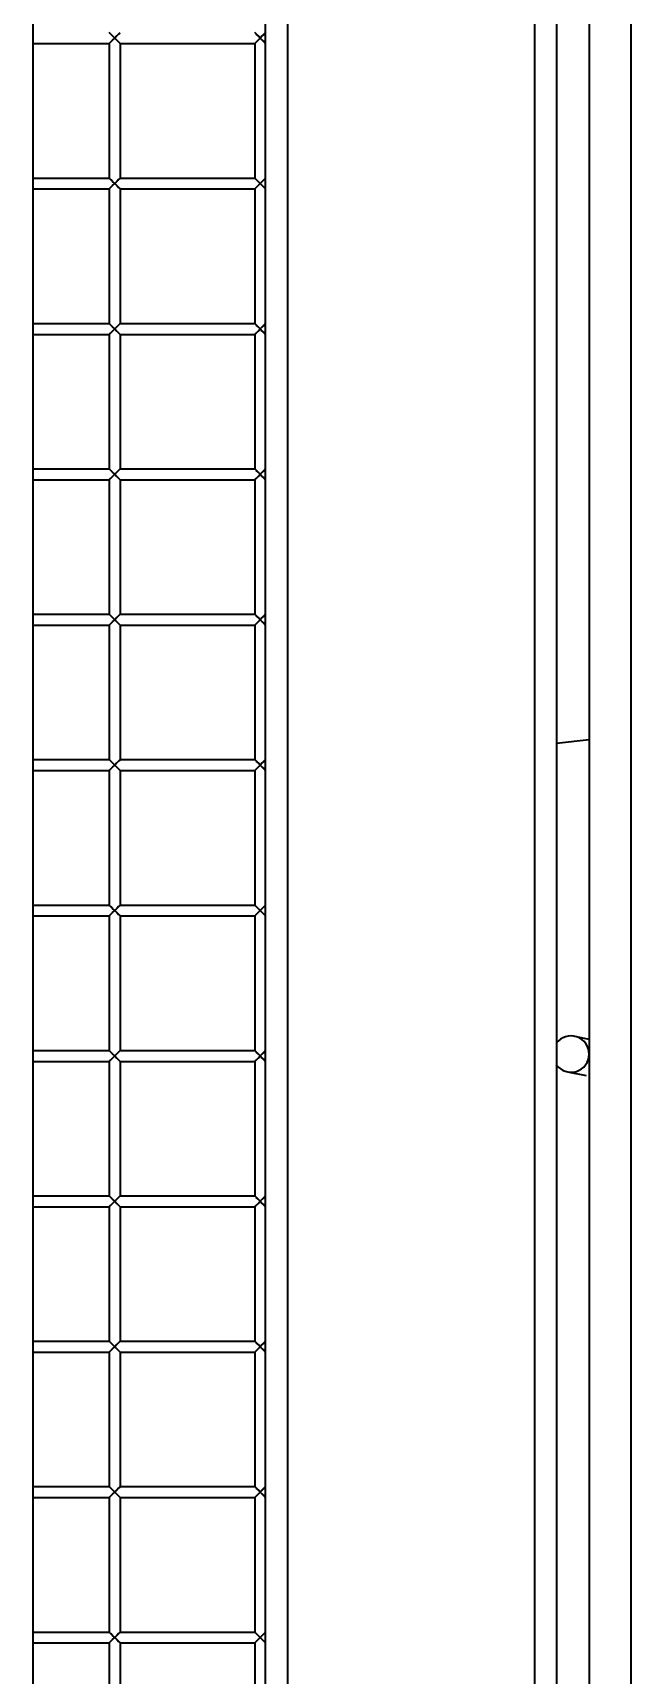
# Model space of a CAD drawing. Header units: millimetres. Extents: x 32496 to 166256, y 3504 to 23939.
# Drawn here: x 144680.2 to 144844.7, y 14016 to 14467.8 of the extents above; entities that cross this region are included whole.
import ezdxf

# ---------------------------------------------------------------- set-up
doc = ezdxf.new("R2010")
doc.units = ezdxf.units.MM
doc.layers.get('0').update_dxf_attribs({"lineweight": 35})

# ---------------------------------------------------------------- blocks, each defined once
blk = doc.blocks.new('8-1250')
at = {"linetype": 'Continuous'}
for p, q in [((-3751.63, -34591.29), (-3751.63, -32232.29)), ((-3846.13, -32251.79), (-3846.13, -34571.79)), ((-3778.13, -34571.79), (-3778.13, -32251.79)), ((-3772.13, -32251.79), (-3772.13, -34571.79)), ((-3916.13, -32393.79), (-3916.13, -33324.79)), ((-3852.13, -33311.79), (-3852.13, -32408.79)), ((-3763.13, -32421.29), (-3763.13, -34421.29)), ((-3895.13, -32441.79), (-3892.13, -32438.79)), ((-3892.13, -32441.79), (-3895.13, -32438.79)), ((-3855.13, -32441.79), (-3852.13, -32438.79)), ((-3852.13, -32441.79), (-3855.13, -32438.79)), ((-3916.13, -32441.79), (-3895.13, -32441.79)), ((-3895.13, -32441.79), (-3895.13, -32478.79)), ((-3895.01, -32441.67), (-3894.22, -32440.88)), ((-3894.22, -32440.88), (-3893.63, -32440.29)), ((-3892.13, -32441.79), (-3892.13, -32478.79)), ((-3892.13, -32441.79), (-3855.13, -32441.79)), ((-3855.13, -32441.79), (-3855.13, -32478.79)), ((-3855.01, -32441.67), (-3854.22, -32440.88)), ((-3854.22, -32440.88), (-3853.63, -32440.29)), ((-3916.13, -32478.79), (-3895.13, -32478.79)), ((-3895.13, -32481.79), (-3892.13, -32478.79)), ((-3892.13, -32481.79), (-3895.13, -32478.79)), ((-3892.13, -32478.79), (-3855.13, -32478.79)), ((-3855.13, -32481.79), (-3852.13, -32478.79)), ((-3852.13, -32481.79), (-3855.13, -32478.79)), ((-3916.13, -32481.79), (-3895.13, -32481.79)), ((-3895.13, -32481.79), (-3895.13, -32518.79)), ((-3895.01, -32481.67), (-3894.22, -32480.88)), ((-3894.22, -32480.88), (-3893.63, -32480.29)), ((-3892.13, -32481.79), (-3892.13, -32518.79)), ((-3892.13, -32481.79), (-3855.13, -32481.79)), ((-3855.13, -32481.79), (-3855.13, -32518.79)), ((-3855.01, -32481.67), (-3854.22, -32480.88)), ((-3854.22, -32480.88), (-3853.63, -32480.29)), ((-3916.13, -32518.79), (-3895.13, -32518.79)), ((-3895.13, -32521.79), (-3892.13, -32518.79)), ((-3892.13, -32521.79), (-3895.13, -32518.79)), ((-3894.22, -32520.88), (-3893.63, -32520.29)), ((-3892.13, -32518.79), (-3855.13, -32518.79)), ((-3855.13, -32521.79), (-3852.13, -32518.79)), ((-3852.13, -32521.79), (-3855.13, -32518.79)), ((-3854.22, -32520.88), (-3853.63, -32520.29)), ((-3916.13, -32521.79), (-3895.13, -32521.79)), ((-3895.13, -32521.79), (-3895.13, -32558.79)), ((-3895.01, -32521.67), (-3894.22, -32520.88)), ((-3892.13, -32521.79), (-3892.13, -32558.79)), ((-3892.13, -32521.79), (-3855.13, -32521.79)), ((-3855.13, -32521.79), (-3855.13, -32558.79)), ((-3855.01, -32521.67), (-3854.22, -32520.88)), ((-3916.13, -32558.79), (-3895.13, -32558.79)), ((-3895.13, -32561.79), (-3892.13, -32558.79)), ((-3892.13, -32561.79), (-3895.13, -32558.79)), ((-3895.01, -32561.67), (-3894.22, -32560.88)), ((-3894.22, -32560.88), (-3893.63, -32560.29)), ((-3892.13, -32558.79), (-3855.13, -32558.79)), ((-3855.13, -32561.79), (-3852.13, -32558.79)), ((-3852.13, -32561.79), (-3855.13, -32558.79)), ((-3855.01, -32561.67), (-3854.22, -32560.88)), ((-3854.22, -32560.88), (-3853.63, -32560.29)), ((-3916.13, -32561.79), (-3895.13, -32561.79)), ((-3895.13, -32561.79), (-3895.13, -32598.79)), ((-3892.13, -32561.79), (-3892.13, -32598.79)), ((-3892.13, -32561.79), (-3855.13, -32561.79)), ((-3855.13, -32561.79), (-3855.13, -32598.79)), ((-3916.13, -32598.79), (-3895.13, -32598.79)), ((-3895.13, -32601.79), (-3892.13, -32598.79)), ((-3892.13, -32601.79), (-3895.13, -32598.79)), ((-3895.01, -32601.67), (-3894.22, -32600.88)), ((-3894.22, -32600.88), (-3893.63, -32600.29)), ((-3892.13, -32598.79), (-3855.13, -32598.79)), ((-3855.13, -32601.79), (-3852.13, -32598.79)), ((-3852.13, -32601.79), (-3855.13, -32598.79)), ((-3855.01, -32601.67), (-3854.22, -32600.88)), ((-3854.22, -32600.88), (-3853.63, -32600.29)), ((-3916.13, -32601.79), (-3895.13, -32601.79)), ((-3895.13, -32601.79), (-3895.13, -32638.79)), ((-3892.13, -32601.79), (-3892.13, -32638.79)), ((-3892.13, -32601.79), (-3855.13, -32601.79)), ((-3855.13, -32601.79), (-3855.13, -32638.79)), ((-3772.13, -32634.28), (-3763.13, -32633.24)), ((-3916.13, -32638.79), (-3895.13, -32638.79)), ((-3916.13, -32641.79), (-3895.13, -32641.79)), ((-3895.13, -32641.79), (-3892.13, -32638.79)), ((-3892.13, -32641.79), (-3895.13, -32638.79)), ((-3895.13, -32641.79), (-3895.13, -32678.79)), ((-3895.01, -32641.67), (-3894.22, -32640.88)), ((-3894.22, -32640.88), (-3893.63, -32640.29)), ((-3892.13, -32638.79), (-3855.13, -32638.79)), ((-3892.13, -32641.79), (-3892.13, -32678.79)), ((-3892.13, -32641.79), (-3855.13, -32641.79)), ((-3855.13, -32641.79), (-3852.13, -32638.79)), ((-3852.13, -32641.79), (-3855.13, -32638.79)), ((-3855.13, -32641.79), (-3855.13, -32678.79)), ((-3855.01, -32641.67), (-3854.22, -32640.88)), ((-3854.22, -32640.88), (-3853.63, -32640.29)), ((-3916.13, -32678.79), (-3895.13, -32678.79)), ((-3916.13, -32681.79), (-3895.13, -32681.79)), ((-3895.13, -32681.79), (-3892.13, -32678.79)), ((-3892.13, -32681.79), (-3895.13, -32678.79)), ((-3895.13, -32681.79), (-3895.13, -32718.79)), ((-3895.01, -32681.67), (-3894.22, -32680.88)), ((-3894.22, -32680.88), (-3893.63, -32680.29)), ((-3892.13, -32678.79), (-3855.13, -32678.79)), ((-3892.13, -32681.79), (-3892.13, -32718.79)), ((-3892.13, -32681.79), (-3855.13, -32681.79)), ((-3855.13, -32681.79), (-3852.13, -32678.79)), ((-3852.13, -32681.79), (-3855.13, -32678.79)), ((-3855.13, -32681.79), (-3855.13, -32718.79)), ((-3855.01, -32681.67), (-3854.22, -32680.88)), ((-3854.22, -32680.88), (-3853.63, -32680.29)), ((-3916.13, -32718.79), (-3895.13, -32718.79)), ((-3895.13, -32721.79), (-3892.13, -32718.79)), ((-3892.13, -32721.79), (-3895.13, -32718.79)), ((-3892.13, -32718.79), (-3855.13, -32718.79)), ((-3855.13, -32721.79), (-3852.13, -32718.79)), ((-3852.13, -32721.79), (-3855.13, -32718.79)), ((-3767.21, -32714.86), (-3763.13, -32715.66)), ((-3916.13, -32721.79), (-3895.13, -32721.79)), ((-3895.13, -32721.79), (-3895.13, -32758.79)), ((-3895.01, -32721.67), (-3894.22, -32720.88)), ((-3894.22, -32720.88), (-3893.63, -32720.29)), ((-3892.13, -32721.79), (-3892.13, -32758.79)), ((-3892.13, -32721.79), (-3855.13, -32721.79)), ((-3855.13, -32721.79), (-3855.13, -32758.79)), ((-3855.01, -32721.67), (-3854.22, -32720.88)), ((-3854.22, -32720.88), (-3853.63, -32720.29)), ((-3769.12, -32724.68), (-3763.98, -32725.68)), ((-3916.13, -32758.79), (-3895.13, -32758.79)), ((-3895.13, -32761.79), (-3892.13, -32758.79)), ((-3892.13, -32761.79), (-3895.13, -32758.79)), ((-3892.13, -32758.79), (-3855.13, -32758.79)), ((-3855.13, -32761.79), (-3852.13, -32758.79)), ((-3852.13, -32761.79), (-3855.13, -32758.79)), ((-3916.13, -32761.79), (-3895.13, -32761.79)), ((-3895.13, -32761.79), (-3895.13, -32798.79)), ((-3895.01, -32761.67), (-3894.22, -32760.88)), ((-3894.22, -32760.88), (-3893.63, -32760.29)), ((-3892.13, -32761.79), (-3892.13, -32798.79)), ((-3892.13, -32761.79), (-3855.13, -32761.79)), ((-3855.13, -32761.79), (-3855.13, -32798.79)), ((-3855.01, -32761.67), (-3854.22, -32760.88)), ((-3854.22, -32760.88), (-3853.63, -32760.29)), ((-3916.13, -32798.79), (-3895.13, -32798.79)), ((-3895.13, -32801.79), (-3892.13, -32798.79)), ((-3892.13, -32801.79), (-3895.13, -32798.79)), ((-3894.22, -32800.88), (-3893.63, -32800.29)), ((-3892.13, -32798.79), (-3855.13, -32798.79)), ((-3855.13, -32801.79), (-3852.13, -32798.79)), ((-3852.13, -32801.79), (-3855.13, -32798.79)), ((-3854.22, -32800.88), (-3853.63, -32800.29)), ((-3916.13, -32801.79), (-3895.13, -32801.79)), ((-3895.13, -32801.79), (-3895.13, -32838.79)), ((-3895.01, -32801.67), (-3894.22, -32800.88)), ((-3892.13, -32801.79), (-3892.13, -32838.79)), ((-3892.13, -32801.79), (-3855.13, -32801.79)), ((-3855.13, -32801.79), (-3855.13, -32838.79)), ((-3855.01, -32801.67), (-3854.22, -32800.88)), ((-3916.13, -32838.79), (-3895.13, -32838.79)), ((-3895.13, -32841.79), (-3892.13, -32838.79)), ((-3892.13, -32841.79), (-3895.13, -32838.79)), ((-3895.01, -32841.67), (-3894.22, -32840.88)), ((-3894.22, -32840.88), (-3893.63, -32840.29)), ((-3892.13, -32838.79), (-3855.13, -32838.79)), ((-3855.13, -32841.79), (-3852.13, -32838.79)), ((-3852.13, -32841.79), (-3855.13, -32838.79)), ((-3855.01, -32841.67), (-3854.22, -32840.88)), ((-3854.22, -32840.88), (-3853.63, -32840.29)), ((-3916.13, -32841.79), (-3895.13, -32841.79)), ((-3895.13, -32841.79), (-3895.13, -32878.79)), ((-3892.13, -32841.79), (-3892.13, -32878.79)), ((-3892.13, -32841.79), (-3855.13, -32841.79)), ((-3855.13, -32841.79), (-3855.13, -32878.79)), ((-3916.13, -32878.79), (-3895.13, -32878.79)), ((-3916.13, -32881.79), (-3895.13, -32881.79)), ((-3895.13, -32881.79), (-3892.13, -32878.79)), ((-3892.13, -32881.79), (-3895.13, -32878.79)), ((-3895.13, -32881.79), (-3895.13, -32918.79)), ((-3895.01, -32881.67), (-3894.22, -32880.88)), ((-3894.22, -32880.88), (-3893.63, -32880.29)), ((-3892.13, -32878.79), (-3855.13, -32878.79)), ((-3892.13, -32881.79), (-3892.13, -32918.79)), ((-3892.13, -32881.79), (-3855.13, -32881.79)), ((-3855.13, -32881.79), (-3852.13, -32878.79)), ((-3852.13, -32881.79), (-3855.13, -32878.79)), ((-3855.13, -32881.79), (-3855.13, -32918.79)), ((-3855.01, -32881.67), (-3854.22, -32880.88)), ((-3854.22, -32880.88), (-3853.63, -32880.29))]:
    blk.add_line(p, q, dxfattribs=at)
for points in [[(-3892.24, -32438.9), (-3892.56, -32439.22), (-3893.05, -32439.71), (-3893.63, -32440.29)], [(-3852.24, -32438.9), (-3852.56, -32439.22), (-3853.05, -32439.71), (-3853.63, -32440.29)], [(-3893.63, -32440.29), (-3894.21, -32439.7), (-3894.69, -32439.23)], [(-3893.63, -32440.29), (-3893.04, -32440.88), (-3892.57, -32441.35), (-3892.13, -32441.79)], [(-3853.63, -32440.29), (-3854.21, -32439.7), (-3854.69, -32439.23)], [(-3853.63, -32440.29), (-3853.04, -32440.88), (-3852.57, -32441.35), (-3852.13, -32441.79)], [(-3893.63, -32480.29), (-3894.21, -32479.7), (-3894.69, -32479.23)], [(-3892.24, -32478.9), (-3892.56, -32479.22), (-3893.05, -32479.71), (-3893.63, -32480.29)], [(-3853.63, -32480.29), (-3854.21, -32479.7), (-3854.69, -32479.23)], [(-3852.24, -32478.9), (-3852.56, -32479.22), (-3853.05, -32479.71), (-3853.63, -32480.29)], [(-3893.63, -32480.29), (-3893.04, -32480.88), (-3892.57, -32481.35), (-3892.13, -32481.79)], [(-3853.63, -32480.29), (-3853.04, -32480.88), (-3852.57, -32481.35), (-3852.13, -32481.79)], [(-3893.63, -32520.29), (-3894.21, -32519.7), (-3894.69, -32519.23)], [(-3892.24, -32518.9), (-3892.56, -32519.22), (-3893.05, -32519.71), (-3893.63, -32520.29)], [(-3893.63, -32520.29), (-3893.04, -32520.88), (-3892.57, -32521.35), (-3892.13, -32521.79)], [(-3853.63, -32520.29), (-3854.21, -32519.7), (-3854.69, -32519.23)], [(-3852.24, -32518.9), (-3852.56, -32519.22), (-3853.05, -32519.71), (-3853.63, -32520.29)], [(-3853.63, -32520.29), (-3853.04, -32520.88), (-3852.57, -32521.35), (-3852.13, -32521.79)], [(-3893.63, -32560.29), (-3894.21, -32559.7), (-3894.69, -32559.23)], [(-3892.24, -32558.9), (-3892.56, -32559.22), (-3893.05, -32559.71), (-3893.63, -32560.29)], [(-3893.63, -32560.29), (-3893.04, -32560.88), (-3892.57, -32561.35), (-3892.13, -32561.79)], [(-3853.63, -32560.29), (-3854.21, -32559.7), (-3854.69, -32559.23)], [(-3852.24, -32558.9), (-3852.56, -32559.22), (-3853.05, -32559.71), (-3853.63, -32560.29)], [(-3853.63, -32560.29), (-3853.04, -32560.88), (-3852.57, -32561.35), (-3852.13, -32561.79)], [(-3893.63, -32600.29), (-3894.21, -32599.7), (-3894.69, -32599.23)], [(-3892.24, -32598.9), (-3892.56, -32599.22), (-3893.05, -32599.71), (-3893.63, -32600.29)], [(-3893.63, -32600.29), (-3893.04, -32600.88), (-3892.57, -32601.35), (-3892.13, -32601.79)], [(-3853.63, -32600.29), (-3854.21, -32599.7), (-3854.69, -32599.23)], [(-3852.24, -32598.9), (-3852.56, -32599.22), (-3853.05, -32599.71), (-3853.63, -32600.29)], [(-3853.63, -32600.29), (-3853.04, -32600.88), (-3852.57, -32601.35), (-3852.13, -32601.79)], [(-3893.63, -32640.29), (-3894.21, -32639.7), (-3894.69, -32639.23)], [(-3892.24, -32638.9), (-3892.56, -32639.22), (-3893.05, -32639.71), (-3893.63, -32640.29)], [(-3893.63, -32640.29), (-3893.04, -32640.88), (-3892.57, -32641.35), (-3892.13, -32641.79)], [(-3853.63, -32640.29), (-3854.21, -32639.7), (-3854.69, -32639.23)], [(-3852.24, -32638.9), (-3852.56, -32639.22), (-3853.05, -32639.71), (-3853.63, -32640.29)], [(-3853.63, -32640.29), (-3853.04, -32640.88), (-3852.57, -32641.35), (-3852.13, -32641.79)], [(-3893.63, -32680.29), (-3894.21, -32679.7), (-3894.69, -32679.23)], [(-3892.24, -32678.9), (-3892.56, -32679.22), (-3893.05, -32679.71), (-3893.63, -32680.29)], [(-3893.63, -32680.29), (-3893.04, -32680.88), (-3892.57, -32681.35), (-3892.13, -32681.79)], [(-3853.63, -32680.29), (-3854.21, -32679.7), (-3854.69, -32679.23)], [(-3852.24, -32678.9), (-3852.56, -32679.22), (-3853.05, -32679.71), (-3853.63, -32680.29)], [(-3853.63, -32680.29), (-3853.04, -32680.88), (-3852.57, -32681.35), (-3852.13, -32681.79)], [(-3892.24, -32718.9), (-3892.56, -32719.22), (-3893.05, -32719.71), (-3893.63, -32720.29)], [(-3852.24, -32718.9), (-3852.56, -32719.22), (-3853.05, -32719.71), (-3853.63, -32720.29)], [(-3893.63, -32720.29), (-3894.21, -32719.7), (-3894.69, -32719.23)], [(-3893.63, -32720.29), (-3893.04, -32720.88), (-3892.57, -32721.35), (-3892.13, -32721.79)], [(-3853.63, -32720.29), (-3854.21, -32719.7), (-3854.69, -32719.23)], [(-3853.63, -32720.29), (-3853.04, -32720.88), (-3852.57, -32721.35), (-3852.13, -32721.79)], [(-3893.63, -32760.29), (-3894.21, -32759.7), (-3894.69, -32759.23)], [(-3892.24, -32758.9), (-3892.56, -32759.22), (-3893.05, -32759.71), (-3893.63, -32760.29)], [(-3853.63, -32760.29), (-3854.21, -32759.7), (-3854.69, -32759.23)], [(-3852.24, -32758.9), (-3852.56, -32759.22), (-3853.05, -32759.71), (-3853.63, -32760.29)], [(-3893.63, -32760.29), (-3893.04, -32760.88), (-3892.57, -32761.35), (-3892.13, -32761.79)], [(-3853.63, -32760.29), (-3853.04, -32760.88), (-3852.57, -32761.35), (-3852.13, -32761.79)], [(-3893.63, -32800.29), (-3894.21, -32799.7), (-3894.69, -32799.23)], [(-3892.24, -32798.9), (-3892.56, -32799.22), (-3893.05, -32799.71), (-3893.63, -32800.29)], [(-3893.63, -32800.29), (-3893.04, -32800.88), (-3892.57, -32801.35), (-3892.13, -32801.79)], [(-3853.63, -32800.29), (-3854.21, -32799.7), (-3854.69, -32799.23)], [(-3852.24, -32798.9), (-3852.56, -32799.22), (-3853.05, -32799.71), (-3853.63, -32800.29)], [(-3853.63, -32800.29), (-3853.04, -32800.88), (-3852.57, -32801.35), (-3852.13, -32801.79)], [(-3893.63, -32840.29), (-3894.21, -32839.7), (-3894.69, -32839.23)], [(-3892.24, -32838.9), (-3892.56, -32839.22), (-3893.05, -32839.71), (-3893.63, -32840.29)], [(-3893.63, -32840.29), (-3893.04, -32840.88), (-3892.57, -32841.35), (-3892.13, -32841.79)], [(-3853.63, -32840.29), (-3854.21, -32839.7), (-3854.69, -32839.23)], [(-3852.24, -32838.9), (-3852.56, -32839.22), (-3853.05, -32839.71), (-3853.63, -32840.29)], [(-3853.63, -32840.29), (-3853.04, -32840.88), (-3852.57, -32841.35), (-3852.13, -32841.79)], [(-3893.63, -32880.29), (-3894.21, -32879.7), (-3894.69, -32879.23)], [(-3892.24, -32878.9), (-3892.56, -32879.22), (-3893.05, -32879.71), (-3893.63, -32880.29)], [(-3893.63, -32880.29), (-3893.04, -32880.88), (-3892.57, -32881.35), (-3892.13, -32881.79)], [(-3853.63, -32880.29), (-3854.21, -32879.7), (-3854.69, -32879.23)], [(-3852.24, -32878.9), (-3852.56, -32879.22), (-3853.05, -32879.71), (-3853.63, -32880.29)], [(-3853.63, -32880.29), (-3853.04, -32880.88), (-3852.57, -32881.35), (-3852.13, -32881.79)]]:
    blk.add_lwpolyline(points, dxfattribs=at)
blk.add_arc((-3768.17, -32719.77), 5, 214.946, 143.7858, dxfattribs=at)

msp = doc.modelspace()

# ---------------------------------------------------------------- block references
at = {"color": 6}
msp.add_blockref('8-1250', (148596.331, 46906.597), dxfattribs=at)

doc.saveas('drawing.dxf')
